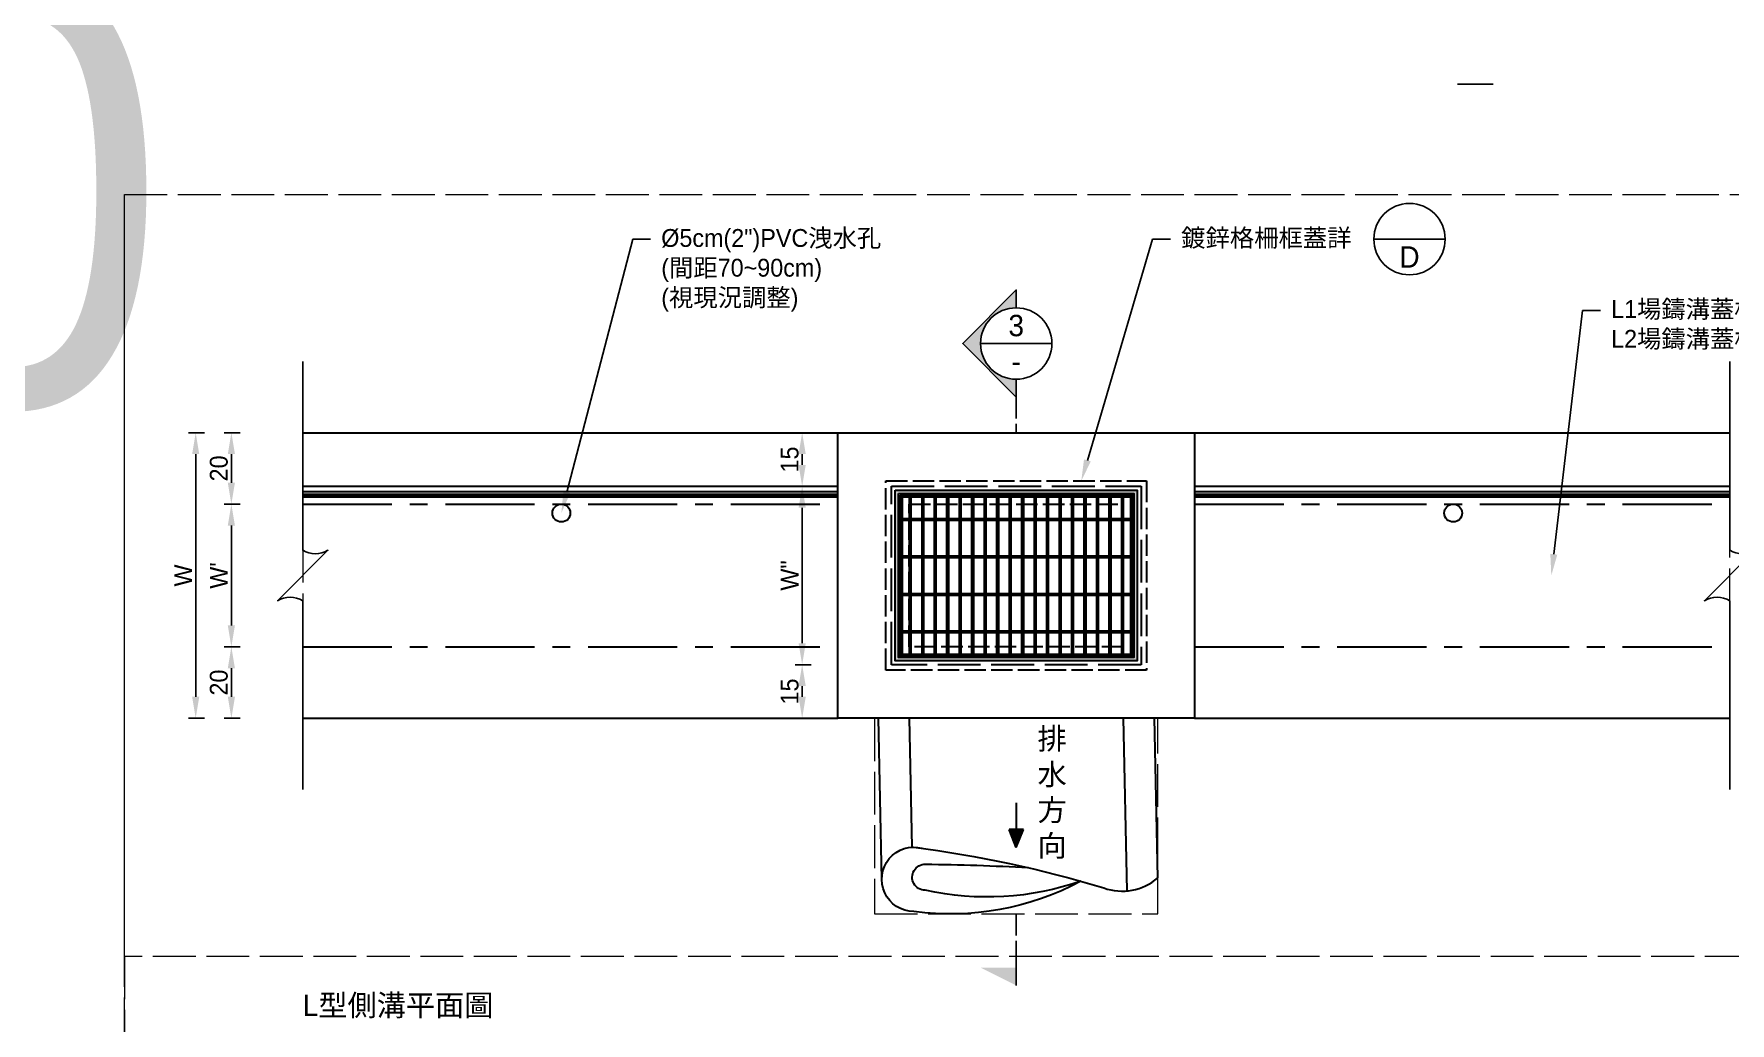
# Model space of a CAD drawing. Extents: x -6810 to 5075, y -2187 to 1200.
# Drawn here: x -805.4 to -329.9, y -232.2 to 45 of the extents above; entities that cross this region are included whole.
import ezdxf
from ezdxf import colors
from ezdxf.entities.mleader import LeaderData, LeaderLine
from ezdxf.math import Vec2, Vec3

# ---------------------------------------------------------------- set-up
doc = ezdxf.new("R2010")
doc.units = 0
doc.header["$MEASUREMENT"] = 0
doc.linetypes.add('ACAD_ISO02W100', pattern=[15, 12, -3])
doc.linetypes.add('CENTERX2', pattern=[4, 2.5, -0.5, 0.5, -0.5])
doc.layers.add('一、4.基本-隱藏', color=9, linetype='ACAD_ISO02W100', lineweight=20, plot=False)
doc.layers.add('三、1.文字-說明文字', color=2, linetype='Continuous')
doc.layers.add('三、3.文字-註解文字', color=2, linetype='Continuous')
for name, color, linetype, lineweight in [('二、2.繪圖-施作項目', 181, 'Continuous', 30), ('二、3.繪圖-排水流向', 170, 'Continuous', 30), ('二、6.繪圖-其他施作項目', 35, 'Continuous', 30)]:
    doc.layers.add(name, color=color, linetype=linetype, lineweight=lineweight)
doc.styles.add('次圖名(詳圖)', font='MS PGothic.ttf', dxfattribs={"height": 6})
doc.styles.add('註解文字(詳圖)', font='MS PGothic.ttf', dxfattribs={"height": 5})
doc.dimstyles.new('註解文字(詳圖)', dxfattribs={"dimtxt": 5, "dimasz": 6, "dimexe": 2, "dimexo": 5, "dimgap": 1, "dimtad": 2, "dimzin": 0, "dimdsep": 46, "dimtxsty": '註解文字(詳圖)', "dimcen": 0.1, "dimclrd": 144, "dimclre": 144, "dimclrt": 256, "dimadec": 0, "dimazin": 0, "dimtfac": 1, "dimtofl": 0, "dimtmove": 0, "dimatfit": 3, "dimfxlon": 1, "dimtolj": 1, "dimtzin": 0, "dimlwd": -1, "dimlwe": -1, "dimarcsym": 1})
pattern_1 = [(45, (-1735.3608, 96.9043), (-2.65165, 2.65165), []), (45, (-1734.477, 96.9043), (-2.65165, 2.65165), []), (45, (-1733.593, 96.9043), (-2.65165, 2.65165), []), (45, (-1732.709, 96.9043), (-2.65165, 2.65165), [])]

# ---------------------------------------------------------------- blocks, each defined once
blk = doc.blocks.new('*D80')
at = {"layer": 'Defpoints', "color": 0, "transparency": 16777216}
for p in [(-730, -66.75), (-750, -86.75), (-730, -86.75)]:
    blk.add_point(p, dxfattribs=at)
at = {"layer": '三、3.文字-註解文字', "color": 144, "transparency": 16777216}
for p, q in [((-747.5, -66.75), (-752, -66.75)), ((-750, -72.75), (-750, -80.75)), ((-747.5, -86.75), (-752, -86.75))]:
    blk.add_line(p, q, dxfattribs=at)
for points in [[(-751, -72.75), (-749, -72.75), (-750, -66.75)], [(-751, -80.75), (-749, -80.75), (-750, -86.75)]]:
    blk.add_solid(points, dxfattribs=at)
at = {"layer": '三、3.文字-註解文字', "transparency": 16777216, "insert": (-753.5, -76.75), "char_height": 5, "attachment_point": 5, "rotation": 90, "style": '註解文字(詳圖)'}
blk.add_mtext('\\A1;20', dxfattribs=at)
blk = doc.blocks.new('*D81')
at = {"layer": 'Defpoints', "color": 0, "transparency": 16777216}
for p in [(-730, -86.75), (-750, -126.75), (-730, -126.75)]:
    blk.add_point(p, dxfattribs=at)
at = {"layer": '三、3.文字-註解文字', "color": 144, "transparency": 16777216}
for p, q in [((-747.5, -86.75), (-752, -86.75)), ((-750, -92.75), (-750, -120.75)), ((-747.5, -126.75), (-752, -126.75))]:
    blk.add_line(p, q, dxfattribs=at)
for points in [[(-751, -92.75), (-749, -92.75), (-750, -86.75)], [(-751, -120.75), (-749, -120.75), (-750, -126.75)]]:
    blk.add_solid(points, dxfattribs=at)
at = {"layer": '三、3.文字-註解文字', "transparency": 16777216, "insert": (-753.5, -106.75), "char_height": 5, "attachment_point": 5, "rotation": 90, "style": '註解文字(詳圖)'}
blk.add_mtext("\\A1;W'", dxfattribs=at)
blk = doc.blocks.new('*D82')
at = {"layer": 'Defpoints', "color": 0, "transparency": 16777216}
for p in [(-730, -126.75), (-750, -146.75), (-730, -146.75)]:
    blk.add_point(p, dxfattribs=at)
at = {"layer": '三、3.文字-註解文字', "color": 144, "transparency": 16777216}
for p, q in [((-747.5, -126.75), (-752, -126.75)), ((-750, -132.75), (-750, -140.75)), ((-747.5, -146.75), (-752, -146.75))]:
    blk.add_line(p, q, dxfattribs=at)
for points in [[(-751, -132.75), (-749, -132.75), (-750, -126.75)], [(-751, -140.75), (-749, -140.75), (-750, -146.75)]]:
    blk.add_solid(points, dxfattribs=at)
at = {"layer": '三、3.文字-註解文字', "transparency": 16777216, "insert": (-753.5, -136.75), "char_height": 5, "attachment_point": 5, "rotation": 90, "style": '註解文字(詳圖)'}
blk.add_mtext('\\A1;20', dxfattribs=at)
blk = doc.blocks.new('排水流向')
at = {"layer": '二、3.繪圖-排水流向'}
h = blk.add_hatch(color=256, dxfattribs=at)
h.dxf.hatch_style = 1
h.paths.add_polyline_path([(0, 1), (0, -1), (2.5, 0)])
for points in [[(-3.75, 0), (0, 0)], [(0, 1), (0, -1)], [(2.5, 0), (0, 1)], [(2.5, 0), (0, -1)]]:
    blk.add_lwpolyline(points, dxfattribs=at)
blk = doc.blocks.new('*D290')
at = {"layer": 'Defpoints', "color": 0, "ltscale": 0.25, "transparency": 16777216}
for p in [(-565, -81.75), (-590, -131.75), (-565, -131.75)]:
    blk.add_point(p, dxfattribs=at)
at = {"layer": '三、3.文字-註解文字', "color": 144, "ltscale": 0.25, "transparency": 16777216}
for p, q in [((-587.5, -81.75), (-592, -81.75)), ((-590, -87.75), (-590, -125.75)), ((-587.5, -131.75), (-592, -131.75))]:
    blk.add_line(p, q, dxfattribs=at)
for points in [[(-591, -87.75), (-589, -87.75), (-590, -81.75)], [(-591, -125.75), (-589, -125.75), (-590, -131.75)]]:
    blk.add_solid(points, dxfattribs=at)
at = {"layer": '三、3.文字-註解文字', "ltscale": 0.25, "transparency": 16777216, "insert": (-593.5, -106.75), "char_height": 5, "attachment_point": 5, "rotation": 90, "style": '註解文字(詳圖)'}
blk.add_mtext('\\A1;W"', dxfattribs=at)
blk = doc.blocks.new('*D291')
at = {"layer": 'Defpoints', "color": 0, "ltscale": 0.25, "transparency": 16777216}
for p in [(-565, -131.75), (-590, -146.75), (-565, -146.75)]:
    blk.add_point(p, dxfattribs=at)
at = {"layer": '三、3.文字-註解文字', "color": 144, "ltscale": 0.25, "transparency": 16777216}
for p, q in [((-587.5, -131.75), (-592, -131.75)), ((-590, -137.75), (-590, -140.75)), ((-587.5, -146.75), (-592, -146.75))]:
    blk.add_line(p, q, dxfattribs=at)
for points in [[(-591, -137.75), (-589, -137.75), (-590, -131.75)], [(-591, -140.75), (-589, -140.75), (-590, -146.75)]]:
    blk.add_solid(points, dxfattribs=at)
at = {"layer": '三、3.文字-註解文字', "ltscale": 0.25, "transparency": 16777216, "insert": (-593.5, -139.25), "char_height": 5, "attachment_point": 5, "rotation": 90, "style": '註解文字(詳圖)'}
blk.add_mtext('\\A1;15', dxfattribs=at)
blk = doc.blocks.new('*D292')
at = {"layer": 'Defpoints', "color": 0, "ltscale": 0.25, "transparency": 16777216}
for p in [(-1495, -81.75), (-1520, -131.75), (-565, -131.75)]:
    blk.add_point(p, dxfattribs=at)
at = {"layer": '三、3.文字-註解文字', "color": 144, "ltscale": 0.25, "transparency": 16777216}
for p, q in [((-1517.5, -81.75), (-1522, -81.75)), ((-1520, -87.75), (-1520, -125.75)), ((-1517.5, -131.75), (-1522, -131.75))]:
    blk.add_line(p, q, dxfattribs=at)
for points in [[(-1521, -87.75), (-1519, -87.75), (-1520, -81.75)], [(-1521, -125.75), (-1519, -125.75), (-1520, -131.75)]]:
    blk.add_solid(points, dxfattribs=at)
at = {"layer": '三、3.文字-註解文字', "ltscale": 0.25, "transparency": 16777216, "insert": (-1523.5, -106.75), "char_height": 5, "attachment_point": 5, "rotation": 90, "style": '註解文字(詳圖)'}
blk.add_mtext('\\A1;W"', dxfattribs=at)
blk = doc.blocks.new('*D293')
at = {"layer": 'Defpoints', "color": 0, "ltscale": 0.25, "transparency": 16777216}
for p in [(-1495, -131.75), (-1520, -146.75), (-565, -146.75)]:
    blk.add_point(p, dxfattribs=at)
at = {"layer": '三、3.文字-註解文字', "color": 144, "ltscale": 0.25, "transparency": 16777216}
for p, q in [((-1517.5, -131.75), (-1522, -131.75)), ((-1520, -137.75), (-1520, -140.75)), ((-1517.5, -146.75), (-1522, -146.75))]:
    blk.add_line(p, q, dxfattribs=at)
for points in [[(-1521, -137.75), (-1519, -137.75), (-1520, -131.75)], [(-1521, -140.75), (-1519, -140.75), (-1520, -146.75)]]:
    blk.add_solid(points, dxfattribs=at)
at = {"layer": '三、3.文字-註解文字', "ltscale": 0.25, "transparency": 16777216, "insert": (-1523.5, -139.25), "char_height": 5, "attachment_point": 5, "rotation": 90, "style": '註解文字(詳圖)'}
blk.add_mtext('\\A1;15', dxfattribs=at)
blk = doc.blocks.new('*D294')
at = {"layer": 'Defpoints', "color": 0, "ltscale": 0.25, "transparency": 16777216}
for p in [(-590, -66.75), (-565, -66.75), (-565, -81.75)]:
    blk.add_point(p, dxfattribs=at)
at = {"layer": '三、3.文字-註解文字', "color": 144, "ltscale": 0.25, "transparency": 16777216}
for p, q in [((-587.5, -66.75), (-592, -66.75)), ((-590, -75.75), (-590, -72.75)), ((-587.5, -81.75), (-592, -81.75))]:
    blk.add_line(p, q, dxfattribs=at)
for points in [[(-591, -72.75), (-589, -72.75), (-590, -66.75)], [(-591, -75.75), (-589, -75.75), (-590, -81.75)]]:
    blk.add_solid(points, dxfattribs=at)
at = {"layer": '三、3.文字-註解文字', "ltscale": 0.25, "transparency": 16777216, "insert": (-593.5, -74.25), "char_height": 5, "attachment_point": 5, "rotation": 90, "style": '註解文字(詳圖)'}
blk.add_mtext('\\A1;15', dxfattribs=at)
blk = doc.blocks.new('*D302')
at = {"layer": 'Defpoints', "color": 0, "ltscale": 0.25, "transparency": 16777216}
for p in [(-730, -66.75), (-760, -146.75), (-730, -146.75)]:
    blk.add_point(p, dxfattribs=at)
at = {"layer": '三、3.文字-註解文字', "color": 144, "ltscale": 0.25, "transparency": 16777216}
for p, q in [((-757.5, -66.75), (-762, -66.75)), ((-760, -72.75), (-760, -140.75)), ((-757.5, -146.75), (-762, -146.75))]:
    blk.add_line(p, q, dxfattribs=at)
for points in [[(-761, -72.75), (-759, -72.75), (-760, -66.75)], [(-761, -140.75), (-759, -140.75), (-760, -146.75)]]:
    blk.add_solid(points, dxfattribs=at)
at = {"layer": '三、3.文字-註解文字', "ltscale": 0.25, "transparency": 16777216, "insert": (-763.5, -106.75), "char_height": 5, "attachment_point": 5, "rotation": 90, "style": '註解文字(詳圖)'}
blk.add_mtext('\\A1;W', dxfattribs=at)

msp = doc.modelspace()

# ---------------------------------------------------------------- hatches: boundary and pattern name
at = {"layer": '三、3.文字-註解文字'}
h = msp.add_hatch(color=256, dxfattribs=at)
h.dxf.hatch_style = 1
h.paths.add_polyline_path([(-530, -26.75), (-545, -41.75), (-530, -56.75), (-530, -51.75, -0.4142136), (-540, -41.75, -0.4142136), (-530, -31.75)])
h = msp.add_hatch(color=256, dxfattribs=at)
h.dxf.hatch_style = 1
h.paths.add_polyline_path([(-540, -216.602), (-530, -221.602), (-530, -216.602)])
at = {"layer": '二、6.繪圖-其他施作項目'}
h = msp.add_hatch(color=256, dxfattribs=at)
h.dxf.hatch_style = 1
h.paths.add_polyline_path([(-563.9, -82.85), (-563.9, -130.65), (-496.1, -130.65), (-496.1, -82.85)])
h.paths.add_polyline_path([(-563, -83.75), (-497, -83.75), (-497, -129.75), (-563, -129.75)], flags=16)
h.paths.add_polyline_path([(-560, -86.75), (-500, -86.75), (-500, -126.75), (-560, -126.75)], flags=0)
h = msp.add_hatch(dxfattribs=at)
h.set_pattern_fill('ANSI34', color=256, scale=5)
h.set_pattern_definition(pattern_1)
h.paths.add_polyline_path([(-498, -90.75), (-562, -90.75), (-562, -91.25), (-498, -91.25)])
h = msp.add_hatch(dxfattribs=at)
h.set_pattern_fill('ANSI34', color=256, scale=5)
h.set_pattern_definition(pattern_1)
h.paths.add_polyline_path([(-498, -101.25), (-562, -101.25), (-562, -101.75), (-498, -101.75)])
h = msp.add_hatch(dxfattribs=at)
h.set_pattern_fill('ANSI34', color=256, scale=5)
h.set_pattern_definition(pattern_1)
h.paths.add_polyline_path([(-498, -111.75), (-562, -111.75), (-562, -112.25), (-498, -112.25)])
h = msp.add_hatch(dxfattribs=at)
h.set_pattern_fill('ANSI34', color=256, scale=5)
h.set_pattern_definition(pattern_1)
h.paths.add_polyline_path([(-498, -122.25), (-562, -122.25), (-562, -122.75), (-498, -122.75)])

# ---------------------------------------------------------------- linework, layer by layer
at = {"layer": '一、4.基本-隱藏'}
for points in [[(-780, 0), (0, 0), (0, -507), (-780, -507)], [(-780, 0), (-280, 0), (-280, -213.5), (-780, -213.5)], [(-580, -66.75), (-730, -66.75), (-730, -146.75), (-580, -146.75)], [(-330, -66.75), (-480, -66.75), (-480, -146.75), (-330, -146.75)], [(-569.698, -146.75), (-569.698, -201.602), (-490.302, -201.602), (-490.302, -146.75)], [(-280, -213.5), (-780, -213.5), (-780, -253.5), (-280, -253.5)]]:
    msp.add_lwpolyline(points, close=True, dxfattribs=at)
at = {"layer": '三、3.文字-註解文字', "ltscale": 0.25}
msp.add_lwpolyline([(-396.325, 30.943), (-406.325, 30.943)], dxfattribs=at)
at = {"layer": '三、3.文字-註解文字'}
for points in [[(-429.75, -12.5), (-409.75, -12.5)], [(-530, -31.75), (-530, -26.75), (-545, -41.75), (-530, -56.75), (-530, -51.75)], [(-540, -41.75), (-520, -41.75)], [(-530, -221.602), (-530, -211.602)]]:
    msp.add_lwpolyline(points, dxfattribs=at)
for points in [[(-730, -166.75), (-730, -113.821, 0.2828427), (-737.071, -113.821), (-722.929, -99.679, -0.2828427), (-730, -99.679), (-730, -46.75)], [(-330, -166.75), (-330, -113.821, 0.2828427), (-337.071, -113.821), (-322.929, -99.679, -0.2828427), (-330, -99.679), (-330, -46.75)]]:
    msp.add_lwpolyline(points, format="xyb", dxfattribs=at)
at = {"layer": '三、3.文字-註解文字', "linetype": 'ACAD_ISO02W100', "ltscale": 0.5}
for points in [[(-530, -56.75), (-530, -66.75)], [(-530, -201.602), (-530, -211.602)]]:
    msp.add_lwpolyline(points, dxfattribs=at)
at = {"layer": '三、3.文字-註解文字'}
for centre in [(-419.75, -12.5), (-530, -41.75)]:
    msp.add_circle(centre, 10, dxfattribs=at)
at = {"layer": '二、2.繪圖-施作項目'}
msp.add_lwpolyline([(-580, -66.75), (-480, -66.75), (-480, -146.75), (-580, -146.75)], close=True, dxfattribs=at)
at = {"layer": '二、2.繪圖-施作項目', "linetype": 'ACAD_ISO02W100'}
msp.add_lwpolyline([(-565, -81.75), (-495, -81.75), (-495, -131.75), (-565, -131.75)], close=True, dxfattribs=at)
at = {"layer": '二、6.繪圖-其他施作項目'}
for points in [[(-730, -66.75), (-580, -66.75)], [(-480, -66.75), (-330, -66.75)], [(-730, -81.75), (-580, -81.75)], [(-730, -83.25), (-580, -83.25)], [(-730, -84), (-580, -84)], [(-730, -84.375), (-580, -84.375)], [(-730, -84.75), (-580, -84.75)], [(-562.5, -84.25), (-497.5, -84.25)], [(-562.5, -84.25), (-562.5, -129.25)], [(-562, -84.25), (-562, -129.25)], [(-562, -84.75), (-498, -84.75)], [(-560, -84.75), (-560, -90.75)], [(-559.5, -84.75), (-559.5, -90.75)], [(-556.5, -84.75), (-556.5, -90.75)], [(-556, -84.75), (-556, -90.75)], [(-553, -84.75), (-553, -90.75)], [(-552.5, -84.75), (-552.5, -90.75)], [(-549.5, -84.75), (-549.5, -90.75)], [(-549, -84.75), (-549, -90.75)], [(-546, -84.75), (-546, -90.75)], [(-545.5, -84.75), (-545.5, -90.75)], [(-542.5, -84.75), (-542.5, -90.75)], [(-542, -84.75), (-542, -90.75)], [(-539, -84.75), (-539, -90.75)], [(-538.5, -84.75), (-538.5, -90.75)], [(-535.5, -84.75), (-535.5, -90.75)], [(-535, -84.75), (-535, -90.75)], [(-532, -84.75), (-532, -90.75)], [(-531.5, -84.75), (-531.5, -90.75)], [(-528.5, -84.75), (-528.5, -90.75)], [(-528, -84.75), (-528, -90.75)], [(-525, -84.75), (-525, -90.75)], [(-524.5, -84.75), (-524.5, -90.75)], [(-521.5, -84.75), (-521.5, -90.75)], [(-521, -84.75), (-521, -90.75)], [(-518, -84.75), (-518, -90.75)], [(-517.5, -84.75), (-517.5, -90.75)], [(-514.5, -84.75), (-514.5, -90.75)], [(-514, -84.75), (-514, -90.75)], [(-511, -84.75), (-511, -90.75)], [(-510.5, -84.75), (-510.5, -90.75)], [(-507.5, -84.75), (-507.5, -90.75)], [(-507, -84.75), (-507, -90.75)], [(-504, -84.75), (-504, -90.75)], [(-503.5, -84.75), (-503.5, -90.75)], [(-500.5, -84.75), (-500.5, -90.75)], [(-500, -84.75), (-500, -90.75)], [(-498, -84.25), (-498, -129.25)], [(-497.5, -84.25), (-497.5, -129.25)], [(-480, -81.75), (-330, -81.75)], [(-480, -83.25), (-330, -83.25)], [(-480, -84), (-330, -84)], [(-480, -84.375), (-330, -84.375)], [(-480, -84.75), (-330, -84.75)], [(-562, -90.75), (-498, -90.75)], [(-562, -91.25), (-498, -91.25)], [(-560, -91.25), (-560, -101.25)], [(-559.5, -91.25), (-559.5, -101.25)], [(-556.5, -91.25), (-556.5, -101.25)], [(-556, -91.25), (-556, -101.25)], [(-553, -91.25), (-553, -101.25)], [(-552.5, -91.25), (-552.5, -101.25)], [(-549.5, -91.25), (-549.5, -101.25)], [(-549, -91.25), (-549, -101.25)], [(-546, -91.25), (-546, -101.25)], [(-545.5, -91.25), (-545.5, -101.25)], [(-542.5, -91.25), (-542.5, -101.25)], [(-542, -91.25), (-542, -101.25)], [(-539, -91.25), (-539, -101.25)], [(-538.5, -91.25), (-538.5, -101.25)], [(-535.5, -91.25), (-535.5, -101.25)], [(-535, -91.25), (-535, -101.25)], [(-532, -91.25), (-532, -101.25)], [(-531.5, -91.25), (-531.5, -101.25)], [(-528.5, -91.25), (-528.5, -101.25)], [(-528, -91.25), (-528, -101.25)], [(-525, -91.25), (-525, -101.25)], [(-524.5, -91.25), (-524.5, -101.25)], [(-521.5, -91.25), (-521.5, -101.25)], [(-521, -91.25), (-521, -101.25)], [(-518, -91.25), (-518, -101.25)], [(-517.5, -91.25), (-517.5, -101.25)], [(-514.5, -91.25), (-514.5, -101.25)], [(-514, -91.25), (-514, -101.25)], [(-511, -91.25), (-511, -101.25)], [(-510.5, -91.25), (-510.5, -101.25)], [(-507.5, -91.25), (-507.5, -101.25)], [(-507, -91.25), (-507, -101.25)], [(-504, -91.25), (-504, -101.25)], [(-503.5, -91.25), (-503.5, -101.25)], [(-500.5, -91.25), (-500.5, -101.25)], [(-500, -91.25), (-500, -101.25)], [(-562, -101.25), (-498, -101.25)], [(-562, -101.75), (-498, -101.75)], [(-560, -101.75), (-560, -111.75)], [(-559.5, -101.75), (-559.5, -111.75)], [(-556.5, -101.75), (-556.5, -111.75)], [(-556, -101.75), (-556, -111.75)], [(-553, -101.75), (-553, -111.75)], [(-552.5, -101.75), (-552.5, -111.75)], [(-549.5, -101.75), (-549.5, -111.75)], [(-549, -101.75), (-549, -111.75)], [(-546, -101.75), (-546, -111.75)], [(-545.5, -101.75), (-545.5, -111.75)], [(-542.5, -101.75), (-542.5, -111.75)], [(-542, -101.75), (-542, -111.75)], [(-539, -101.75), (-539, -111.75)], [(-538.5, -101.75), (-538.5, -111.75)], [(-535.5, -101.75), (-535.5, -111.75)], [(-535, -101.75), (-535, -111.75)], [(-532, -101.75), (-532, -111.75)], [(-531.5, -101.75), (-531.5, -111.75)], [(-528.5, -101.75), (-528.5, -111.75)], [(-528, -101.75), (-528, -111.75)], [(-525, -101.75), (-525, -111.75)], [(-524.5, -101.75), (-524.5, -111.75)], [(-521.5, -101.75), (-521.5, -111.75)], [(-521, -101.75), (-521, -111.75)], [(-518, -101.75), (-518, -111.75)], [(-517.5, -101.75), (-517.5, -111.75)], [(-514.5, -101.75), (-514.5, -111.75)], [(-514, -101.75), (-514, -111.75)], [(-511, -101.75), (-511, -111.75)], [(-510.5, -101.75), (-510.5, -111.75)], [(-507.5, -101.75), (-507.5, -111.75)], [(-507, -101.75), (-507, -111.75)], [(-504, -101.75), (-504, -111.75)], [(-503.5, -101.75), (-503.5, -111.75)], [(-500.5, -101.75), (-500.5, -111.75)], [(-500, -101.75), (-500, -111.75)], [(-562, -111.75), (-498, -111.75)], [(-562, -112.25), (-498, -112.25)], [(-560, -112.25), (-560, -122.25)], [(-559.5, -112.25), (-559.5, -122.25)], [(-556.5, -112.25), (-556.5, -122.25)], [(-556, -112.25), (-556, -122.25)], [(-553, -112.25), (-553, -122.25)], [(-552.5, -112.25), (-552.5, -122.25)], [(-549.5, -112.25), (-549.5, -122.25)], [(-549, -112.25), (-549, -122.25)], [(-546, -112.25), (-546, -122.25)], [(-545.5, -112.25), (-545.5, -122.25)], [(-542.5, -112.25), (-542.5, -122.25)], [(-542, -112.25), (-542, -122.25)], [(-539, -112.25), (-539, -122.25)], [(-538.5, -112.25), (-538.5, -122.25)], [(-535.5, -112.25), (-535.5, -122.25)], [(-535, -112.25), (-535, -122.25)], [(-532, -112.25), (-532, -122.25)], [(-531.5, -112.25), (-531.5, -122.25)], [(-528.5, -112.25), (-528.5, -122.25)], [(-528, -112.25), (-528, -122.25)], [(-525, -112.25), (-525, -122.25)], [(-524.5, -112.25), (-524.5, -122.25)], [(-521.5, -112.25), (-521.5, -122.25)], [(-521, -112.25), (-521, -122.25)], [(-518, -112.25), (-518, -122.25)], [(-517.5, -112.25), (-517.5, -122.25)], [(-514.5, -112.25), (-514.5, -122.25)], [(-514, -112.25), (-514, -122.25)], [(-511, -112.25), (-511, -122.25)], [(-510.5, -112.25), (-510.5, -122.25)], [(-507.5, -112.25), (-507.5, -122.25)], [(-507, -112.25), (-507, -122.25)], [(-504, -112.25), (-504, -122.25)], [(-503.5, -112.25), (-503.5, -122.25)], [(-500.5, -112.25), (-500.5, -122.25)], [(-500, -112.25), (-500, -122.25)], [(-562, -122.25), (-498, -122.25)], [(-562, -122.75), (-498, -122.75)], [(-560, -122.75), (-560, -128.75)], [(-559.5, -122.75), (-559.5, -128.75)], [(-556.5, -122.75), (-556.5, -128.75)], [(-556, -122.75), (-556, -128.75)], [(-553, -122.75), (-553, -128.75)], [(-552.5, -122.75), (-552.5, -128.75)], [(-549.5, -122.75), (-549.5, -128.75)], [(-549, -122.75), (-549, -128.75)], [(-546, -122.75), (-546, -128.75)], [(-545.5, -122.75), (-545.5, -128.75)], [(-542.5, -122.75), (-542.5, -128.75)], [(-542, -122.75), (-542, -128.75)], [(-539, -122.75), (-539, -128.75)], [(-538.5, -122.75), (-538.5, -128.75)], [(-535.5, -122.75), (-535.5, -128.75)], [(-535, -122.75), (-535, -128.75)], [(-532, -122.75), (-532, -128.75)], [(-531.5, -122.75), (-531.5, -128.75)], [(-528.5, -122.75), (-528.5, -128.75)], [(-528, -122.75), (-528, -128.75)], [(-525, -122.75), (-525, -128.75)], [(-524.5, -122.75), (-524.5, -128.75)], [(-521.5, -122.75), (-521.5, -128.75)], [(-521, -122.75), (-521, -128.75)], [(-518, -122.75), (-518, -128.75)], [(-517.5, -122.75), (-517.5, -128.75)], [(-514.5, -122.75), (-514.5, -128.75)], [(-514, -122.75), (-514, -128.75)], [(-511, -122.75), (-511, -128.75)], [(-510.5, -122.75), (-510.5, -128.75)], [(-507.5, -122.75), (-507.5, -128.75)], [(-507, -122.75), (-507, -128.75)], [(-504, -122.75), (-504, -128.75)], [(-503.5, -122.75), (-503.5, -128.75)], [(-500.5, -122.75), (-500.5, -128.75)], [(-500, -122.75), (-500, -128.75)], [(-562.5, -129.25), (-497.5, -129.25)], [(-562, -128.75), (-498, -128.75)], [(-730, -146.75), (-580, -146.75)], [(-567.698, -191.898), (-568.601, -146.75)], [(-559.176, -182.896), (-559.899, -146.75)], [(-498.919, -195.126), (-499.887, -146.75)], [(-490.302, -191.516), (-491.192, -146.75)], [(-480, -146.75), (-330, -146.75)]]:
    msp.add_lwpolyline(points, dxfattribs=at)
at = {"layer": '二、6.繪圖-其他施作項目', "linetype": 'ACAD_ISO02W100', "ltscale": 0.5}
for points in [[(-566.5, -80.25), (-493.5, -80.25), (-493.5, -133.25), (-566.5, -133.25)], [(-560, -86.75), (-500, -86.75), (-500, -126.75), (-560, -126.75)]]:
    msp.add_lwpolyline(points, close=True, dxfattribs=at)
at = {"layer": '二、6.繪圖-其他施作項目'}
for points in [[(-563.9, -82.85), (-496.1, -82.85), (-496.1, -130.65), (-563.9, -130.65)], [(-563, -83.75), (-497, -83.75), (-497, -129.75), (-563, -129.75)], [(-562.5, -84.25), (-497.5, -84.25), (-497.5, -129.25), (-562.5, -129.25)]]:
    msp.add_lwpolyline(points, close=True, dxfattribs=at)
at = {"layer": '二、6.繪圖-其他施作項目', "linetype": 'CENTERX2', "ltscale": 10}
for points in [[(-730, -86.75), (-580, -86.75)], [(-480, -86.75), (-330, -86.75)], [(-730, -126.75), (-580, -126.75)], [(-480, -126.75), (-330, -126.75)]]:
    msp.add_lwpolyline(points, dxfattribs=at)
at = {"layer": '二、6.繪圖-其他施作項目'}
for points in [[(-511.863, -192.42, -0.1578495), (-558.682, -200.913, -1.1409026), (-556.339, -183.192)], [(-558.682, -182.882, -0.0416835), (-505.467, -194.289, 0.2681724), (-490.302, -191.516, 0.2681724)], [(-511.802, -192.387, -0.1399452), (-555.514, -194.918, -1.0112817), (-555.433, -187.646, -0.0106152), (-526.584, -188.584)]]:
    msp.add_lwpolyline(points, format="xyb", dxfattribs=at)
for centre in [(-657.5, -89.25), (-407.5, -89.25)]:
    msp.add_circle(centre, 2.5, dxfattribs=at)

# ---------------------------------------------------------------- block references
at = {"xscale": 2, "yscale": 2, "zscale": 2, "rotation": 270}
msp.add_blockref('排水流向', (-530, -177.926), dxfattribs=at)

# ---------------------------------------------------------------- texts
at = {"layer": '一、4.基本-隱藏', "insert": (-855, 200), "char_height": 120, "attachment_point": 5, "style": '次圖名(詳圖)'}
msp.add_mtext_dynamic_manual_height_columns('{\\fMS PGothic|b0|i0|c128|p34;W}"{\\fMS PGothic|b0|i0|c128|p34;=}5{\\fMS PGothic|b0|i0|c128|p34;0，h=100、80}', width=698.49542, gutter_width=30, heights=[0], dxfattribs=at)
at = {"layer": '三、1.文字-說明文字', "char_height": 6, "attachment_point": 5, "style": '註解文字(詳圖)'}
for s, width, insert in [('{\\fMS PGothic|b0|i0|c128|p34;D}', 12.5857, (-419.75, -17.5)), ('{\\fMS PGothic|b0|i0|c128|p34;排水方向}', 6, (-519.928, -167.802))]:
    msp.add_mtext_dynamic_manual_height_columns(s, width=width, gutter_width=30, heights=[0], dxfattribs=dict(at, insert=insert))
at = {"layer": '三、3.文字-註解文字', "char_height": 6}
for s, width, gutter_width, insert, attachment_point, style in [('3', 6.60394, 25, (-530, -36.75), 5, '註解文字(詳圖)'), ('-', 6.60394, 25, (-530, -46.75), 5, '註解文字(詳圖)'), ('L型側溝平面圖', 131.94411, 15, (-730, -227.5), 4, '次圖名(詳圖)')]:
    msp.add_mtext_dynamic_manual_height_columns(s, width=width, gutter_width=gutter_width, heights=[0], dxfattribs=dict(at, insert=insert, attachment_point=attachment_point, style=style))

# ---------------------------------------------------------------- dimensions: what is measured, and where the dimension line sits
at = {"layer": '三、3.文字-註解文字', "ltscale": 0.25}
for base, p1, p2, text, picture, middle in [((-760, -146.75), (-730, -66.75), (-730, -146.75), 'W', '*D302', (-763.5, -106.75)), ((-590, -66.75), (-565, -81.75), (-565, -66.75), '15', '*D294', (-593.5, -74.25)), ((-1520, -131.75), (-1495, -81.75), (-565, -131.75), 'W"', '*D292', (-1523.5, -106.75)), ((-590, -131.75), (-565, -81.75), (-565, -131.75), 'W"', '*D290', (-593.5, -106.75)), ((-1520, -146.75), (-1495, -131.75), (-565, -146.75), '15', '*D293', (-1523.5, -139.25)), ((-590, -146.75), (-565, -131.75), (-565, -146.75), '15', '*D291', (-593.5, -139.25))]:
    dim = msp.add_linear_dim(base=base, p1=p1, p2=p2, angle=90, text=text, dimstyle='註解文字(詳圖)', dxfattribs=at)
    dim.commit()
    dim.dimension.update_dxf_attribs({"geometry": picture, "text_midpoint": middle})
at = {"layer": '三、3.文字-註解文字'}
for base, p1, p2, text, picture, middle in [((-750, -86.75), (-730, -66.75), (-730, -86.75), '20', '*D80', (-753.5, -76.75)), ((-750, -126.75), (-730, -86.75), (-730, -126.75), "W'", '*D81', (-753.5, -106.75)), ((-750, -146.75), (-730, -126.75), (-730, -146.75), '20', '*D82', (-753.5, -136.75))]:
    dim = msp.add_linear_dim(base=base, p1=p1, p2=p2, angle=90, text=text, dimstyle='註解文字(詳圖)', dxfattribs=at)
    dim.commit()
    dim.dimension.update_dxf_attribs({"geometry": picture, "text_midpoint": middle})

# ---------------------------------------------------------------- leaders
ml = msp.add_multileader_mtext('Standard', dxfattribs=at)
ml.set_content('{\\fMS PGothic|b0|i0|c128|p34;%%C5cm(2")PVC洩水孔}\\P{\\fMS PGothic|b0|i0|c128|p34;(間距70~90cm)\\P(視現況調整)}', color=256, style='註解文字(詳圖)')
ml.set_leader_properties(color=144, linetype='ByLayer', lineweight=-1)
ml.build(insert=Vec2(0, 0))
ml.multileader.update_dxf_attribs({"dogleg_length": 5, "arrow_head_size": 6})
ctx = ml.context
ctx.base_point, ctx.char_height, ctx.arrow_head_size, ctx.landing_gap_size, ctx.plane_origin = Vec3(-632.5, -12.5), 5, 6, 3, Vec3(-657.5, -100)
notes = []
notes.append((ctx, [(0, (1, 1, 0), (-637.5, -12.5), (1, 0), 5, [(0, [(-657.5, -89.25)], 0, [])])]))
ctx.mtext.insert, ctx.mtext.flow_direction = Vec3(-629.5, -9.673), 5
ml = msp.add_multileader_mtext('Standard', dxfattribs=at)
ml.set_content('鍍鋅格柵框蓋詳', color=256, style='註解文字(詳圖)')
ml.set_leader_properties(color=144, linetype='ByLayer', lineweight=-1)
ml.build(insert=Vec2(0, 0))
ml.multileader.update_dxf_attribs({"dogleg_length": 5, "arrow_head_size": 6})
ctx = ml.context
ctx.base_point, ctx.char_height, ctx.arrow_head_size, ctx.landing_gap_size, ctx.plane_origin = Vec3(-486.75, -12.5), 5, 6, 3, Vec3(-511.75, -91)
notes.append((ctx, [(0, (1, 1, 0), (-491.75, -12.5), (1, 0), 5, [(0, [(-511.75, -80.25)], 0, [])])]))
ctx.mtext.insert, ctx.mtext.flow_direction = Vec3(-483.75, -9.645), 5
ml = msp.add_multileader_mtext('Standard', dxfattribs=at)
ml.set_content('{\\fMS PGothic|b0|i0|c128|p34;L1場鑄溝蓋板或\\PL2場鑄溝蓋板詳}', color=256, style='註解文字(詳圖)')
ml.set_leader_properties(color=144, linetype='ByLayer', lineweight=-1)
ml.build(insert=Vec2(0, 0))
ml.multileader.update_dxf_attribs({"dogleg_length": 5, "arrow_head_size": 6})
ctx = ml.context
ctx.base_point, ctx.char_height, ctx.arrow_head_size, ctx.landing_gap_size, ctx.plane_origin = Vec3(-366.244, -32.5), 5, 6, 3, Vec3(-438.792, -104.007)
notes.append((ctx, [(0, (1, 1, 0), (-371.244, -32.5), (1, 0), 5, [(0, [(-380, -106.75)], 0, [])])]))
ctx.mtext.insert, ctx.mtext.flow_direction = Vec3(-363.244, -29.588), 5
for ctx, leaders in notes:
    for number, flags, end, landing, length, lines in leaders:
        leader = LeaderData()
        leader.index, (leader.has_last_leader_line, leader.has_dogleg_vector, leader.attachment_direction) = number, flags
        leader.last_leader_point, leader.dogleg_vector, leader.dogleg_length = Vec3(end), Vec3(landing), length
        for number, points, colour, breaks in lines:
            line = LeaderLine()
            line.index, line.vertices, line.color, line.breaks = number, Vec3.list(points), colors.encode_raw_color(colour), breaks
            leader.lines.append(line)
        ctx.leaders.append(leader)

doc.saveas('drawing.dxf')
